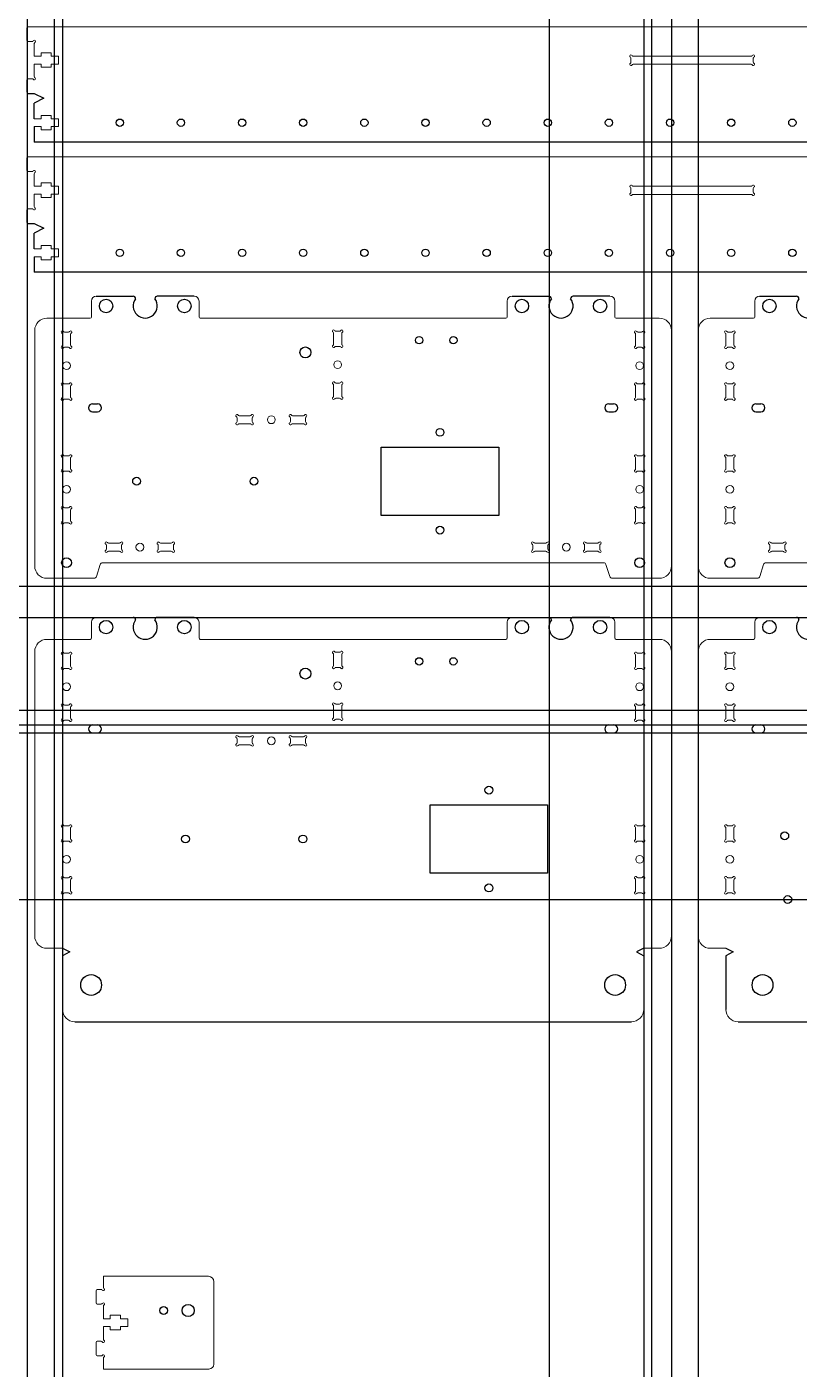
# Model space of a CAD drawing. Header units: millimetres. Extents: x 758 to 1394, y -722 to 605.
# Drawn here: x 758 to 1074, y -722 to -173 of the extents above; entities that cross this region are included whole.
import ezdxf

# ---------------------------------------------------------------- set-up
doc = ezdxf.new("R2010")
doc.units = ezdxf.units.MM
doc.header["$PDSIZE"] = -1
doc.layers.add('Layer0', color=7, linetype='Continuous', true_color=0xffffff)
doc.layers.add('WHITE', color=7, linetype='Continuous', true_color=0xffffff)

msp = doc.modelspace()

# ---------------------------------------------------------------- linework, layer by layer
at = {"color": 7, "linetype": 'Continuous', "lineweight": 15}
for p, q in [((757.962, -173.763), (757.962, -178.763)), ((758.462, -173.263), (1337.462, -173.263)), ((758.462, -179.263), (760.096, -179.263)), ((760.962, -180.129), (760.962, -185.263)), ((760.962, -185.263), (763.762, -185.263)), ((763.762, -185.263), (763.762, -183.906)), ((763.762, -183.906), (767.962, -183.906)), ((767.962, -183.906), (767.962, -185.263)), ((767.962, -185.263), (770.962, -185.263)), ((770.962, -185.263), (770.962, -188.463)), ((1004.962, -186.129), (1004.962, -187.697)), ((1005.828, -185.263), (1054.095, -185.263)), ((1054.962, -187.697), (1054.962, -186.129)), ((760.962, -188.463), (760.962, -193.597)), ((763.762, -188.463), (760.962, -188.463)), ((763.762, -189.806), (763.762, -188.463)), ((767.962, -189.806), (763.762, -189.806)), ((767.962, -188.463), (767.962, -189.806)), ((770.962, -188.463), (767.962, -188.463)), ((1054.095, -188.563), (1005.81, -188.563)), ((757.962, -194.963), (757.962, -199.963)), ((760.096, -194.463), (758.462, -194.463)), ((760.962, -210.863), (763.762, -210.863)), ((763.762, -214.063), (760.962, -214.063)), ((763.762, -210.863), (763.762, -209.506)), ((763.762, -209.506), (767.962, -209.506)), ((763.762, -215.406), (763.762, -214.063)), ((767.962, -209.506), (767.962, -210.863)), ((767.962, -210.863), (770.962, -210.863)), ((767.962, -214.063), (767.962, -215.406)), ((770.962, -214.063), (767.962, -214.063)), ((770.962, -210.863), (770.962, -214.063)), ((767.962, -215.406), (763.762, -215.406)), ((757.962, -226.977), (757.962, -231.977)), ((758.462, -226.477), (1337.462, -226.477)), ((758.462, -232.477), (760.096, -232.477)), ((760.962, -233.343), (760.962, -238.477)), ((760.962, -238.477), (763.762, -238.477)), ((763.762, -238.477), (763.762, -237.12)), ((763.762, -237.12), (767.962, -237.12)), ((767.962, -237.12), (767.962, -238.477)), ((767.962, -238.477), (770.962, -238.477)), ((770.962, -238.477), (770.962, -241.677)), ((1004.962, -239.343), (1004.962, -240.911)), ((1005.828, -238.477), (1054.095, -238.477)), ((1054.962, -240.911), (1054.962, -239.343)), ((760.962, -241.677), (760.962, -246.811)), ((763.762, -241.677), (760.962, -241.677)), ((763.762, -243.02), (763.762, -241.677)), ((767.962, -243.02), (763.762, -243.02)), ((767.962, -241.677), (767.962, -243.02)), ((770.962, -241.677), (767.962, -241.677)), ((1054.095, -241.777), (1005.81, -241.777)), ((757.962, -248.177), (757.962, -253.177)), ((760.096, -247.677), (758.462, -247.677)), ((763.762, -264.077), (763.762, -262.72)), ((763.762, -262.72), (767.962, -262.72)), ((767.962, -262.72), (767.962, -264.077)), ((760.962, -264.077), (763.762, -264.077)), ((763.762, -267.277), (760.962, -267.277)), ((763.762, -268.62), (763.762, -267.277)), ((767.962, -268.62), (763.762, -268.62)), ((767.962, -264.077), (770.962, -264.077)), ((767.962, -267.277), (767.962, -268.62)), ((770.962, -267.277), (767.962, -267.277)), ((770.962, -264.077), (770.962, -267.277)), ((784.354, -285.455), (784.354, -291.957)), ((828.354, -285.455), (828.354, -291.957)), ((954.359, -285.455), (954.359, -291.957)), ((998.359, -285.455), (998.359, -291.957)), ((1055.584, -285.455), (1055.584, -291.957)), ((783.854, -292.457), (766.182, -292.457)), ((953.859, -292.457), (828.854, -292.457)), ((1016.532, -292.457), (998.859, -292.457)), ((1055.084, -292.457), (1037.411, -292.457)), ((761.182, -297.457), (761.182, -393.845)), ((772.532, -299.011), (772.532, -303.479)), ((774.966, -298.145), (773.398, -298.145)), ((775.832, -303.479), (775.832, -299.011)), ((883.407, -298.623), (883.407, -303.091)), ((885.841, -297.757), (884.273, -297.757)), ((886.707, -303.091), (886.707, -298.623)), ((1006.882, -299.011), (1006.882, -303.479)), ((1009.316, -298.145), (1007.748, -298.145)), ((1010.182, -303.479), (1010.182, -299.011)), ((1021.532, -393.845), (1021.532, -297.457)), ((1032.411, -297.457), (1032.411, -393.845)), ((1043.762, -299.011), (1043.762, -303.479)), ((1046.195, -298.145), (1044.628, -298.145)), ((1047.061, -303.479), (1047.061, -299.011)), ((773.398, -304.345), (774.966, -304.345)), ((884.273, -303.957), (885.841, -303.957)), ((1007.748, -304.345), (1009.316, -304.345)), ((1044.628, -304.345), (1046.195, -304.345)), ((772.532, -320.211), (772.532, -324.679)), ((774.966, -319.345), (773.398, -319.345)), ((775.832, -324.679), (775.832, -320.211)), ((883.407, -319.823), (883.407, -324.291)), ((885.841, -318.957), (884.273, -318.957)), ((886.707, -324.291), (886.707, -319.823)), ((1006.882, -320.211), (1006.882, -324.679)), ((1009.316, -319.345), (1007.748, -319.345)), ((1010.182, -324.679), (1010.182, -320.211)), ((1043.762, -320.211), (1043.762, -324.679)), ((1046.195, -319.345), (1044.628, -319.345)), ((1047.061, -324.679), (1047.061, -320.211)), ((773.398, -325.545), (774.966, -325.545)), ((884.273, -325.157), (885.841, -325.157)), ((1007.748, -325.545), (1009.316, -325.545)), ((1044.628, -325.545), (1046.195, -325.545)), ((843.907, -333.193), (843.907, -334.761)), ((849.24, -332.327), (844.773, -332.327)), ((850.107, -334.761), (850.107, -333.193)), ((865.703, -333.193), (865.703, -334.761)), ((871.037, -332.327), (866.569, -332.327)), ((871.903, -334.761), (871.903, -333.193)), ((844.773, -335.627), (849.24, -335.627)), ((866.569, -335.627), (871.037, -335.627)), ((772.532, -349.623), (772.532, -354.091)), ((774.966, -348.757), (773.398, -348.757)), ((775.832, -354.091), (775.832, -349.623)), ((1006.882, -349.623), (1006.882, -354.091)), ((1009.316, -348.757), (1007.748, -348.757)), ((1010.182, -354.091), (1010.182, -349.623)), ((1043.762, -349.623), (1043.762, -354.091)), ((1046.195, -348.757), (1044.628, -348.757)), ((1047.061, -354.091), (1047.061, -349.623)), ((773.398, -354.957), (774.966, -354.957)), ((1007.748, -354.957), (1009.316, -354.957)), ((1044.628, -354.957), (1046.195, -354.957)), ((772.532, -370.823), (772.532, -375.291)), ((774.966, -369.957), (773.398, -369.957)), ((775.832, -375.291), (775.832, -370.823)), ((1006.882, -370.823), (1006.882, -375.291)), ((1009.316, -369.957), (1007.748, -369.957)), ((1010.182, -375.291), (1010.182, -370.823)), ((1043.762, -370.823), (1043.762, -375.291)), ((1046.195, -369.957), (1044.628, -369.957)), ((1047.061, -375.291), (1047.061, -370.823)), ((773.398, -376.157), (774.966, -376.157)), ((1007.748, -376.157), (1009.316, -376.157)), ((1044.628, -376.157), (1046.195, -376.157)), ((790.482, -385.323), (790.482, -386.891)), ((795.816, -384.457), (791.348, -384.457)), ((791.348, -387.757), (795.816, -387.757)), ((796.682, -386.891), (796.682, -385.323)), ((811.682, -385.323), (811.682, -386.891)), ((817.016, -384.457), (812.548, -384.457)), ((812.548, -387.757), (817.016, -387.757)), ((817.882, -386.891), (817.882, -385.323)), ((964.832, -385.323), (964.832, -386.891)), ((970.166, -384.457), (965.698, -384.457)), ((965.698, -387.757), (970.166, -387.757)), ((971.032, -386.891), (971.032, -385.323)), ((986.032, -385.323), (986.032, -386.891)), ((991.366, -384.457), (986.898, -384.457)), ((986.898, -387.757), (991.366, -387.757)), ((992.232, -386.891), (992.232, -385.323)), ((1061.711, -385.323), (1061.711, -386.891)), ((1067.045, -384.457), (1062.577, -384.457)), ((1062.577, -387.757), (1067.045, -387.757)), ((1067.911, -386.891), (1067.911, -385.323)), ((786.402, -398.143), (787.962, -393.158)), ((788.917, -392.457), (993.797, -392.457)), ((994.752, -393.158), (996.312, -398.143)), ((1057.631, -398.143), (1059.192, -393.158)), ((1060.146, -392.457), (1265.027, -392.457)), ((766.182, -398.845), (785.447, -398.845)), ((997.267, -398.845), (1016.532, -398.845)), ((1037.411, -398.845), (1056.677, -398.845)), ((784.354, -416.805), (784.354, -423.307)), ((828.354, -416.805), (828.354, -423.307)), ((954.359, -416.805), (954.359, -423.307)), ((998.359, -416.805), (998.359, -423.307)), ((1055.584, -416.805), (1055.584, -423.307)), ((783.854, -423.807), (766.182, -423.807)), ((953.859, -423.807), (828.854, -423.807)), ((1016.532, -423.807), (998.859, -423.807)), ((1055.084, -423.807), (1037.411, -423.807)), ((761.182, -428.807), (761.182, -545.195)), ((772.532, -430.361), (772.532, -434.828)), ((774.966, -429.495), (773.398, -429.495)), ((775.832, -434.828), (775.832, -430.361)), ((883.407, -429.973), (883.407, -434.441)), ((885.841, -429.107), (884.273, -429.107)), ((886.707, -434.441), (886.707, -429.973)), ((1006.882, -430.361), (1006.882, -434.828)), ((1009.316, -429.495), (1007.748, -429.495)), ((1010.182, -434.828), (1010.182, -430.361)), ((1021.532, -545.195), (1021.532, -428.807)), ((1032.411, -428.807), (1032.411, -545.195)), ((1043.762, -430.361), (1043.762, -434.828)), ((1046.195, -429.495), (1044.628, -429.495)), ((1047.061, -434.828), (1047.061, -430.361)), ((773.398, -435.695), (774.966, -435.695)), ((884.273, -435.307), (885.841, -435.307)), ((1007.748, -435.695), (1009.316, -435.695)), ((1044.628, -435.695), (1046.195, -435.695)), ((772.532, -451.561), (772.532, -456.028)), ((774.966, -450.695), (773.398, -450.695)), ((775.832, -456.028), (775.832, -451.561)), ((883.407, -451.173), (883.407, -455.641)), ((885.841, -450.307), (884.273, -450.307)), ((886.707, -455.641), (886.707, -451.173)), ((1006.882, -451.561), (1006.882, -456.028)), ((1009.316, -450.695), (1007.748, -450.695)), ((1010.182, -456.028), (1010.182, -451.561)), ((1043.762, -451.561), (1043.762, -456.028)), ((1046.195, -450.695), (1044.628, -450.695)), ((1047.061, -456.028), (1047.061, -451.561)), ((773.398, -456.895), (774.966, -456.895)), ((884.273, -456.507), (885.841, -456.507)), ((1007.748, -456.895), (1009.316, -456.895)), ((1044.628, -456.895), (1046.195, -456.895)), ((843.907, -464.543), (843.907, -466.111)), ((849.24, -463.677), (844.773, -463.677)), ((850.107, -466.111), (850.107, -464.543)), ((865.703, -464.543), (865.703, -466.111)), ((871.037, -463.677), (866.569, -463.677)), ((871.903, -466.111), (871.903, -464.543)), ((844.773, -466.977), (849.24, -466.977)), ((866.569, -466.977), (871.037, -466.977)), ((772.532, -500.973), (772.532, -505.441)), ((774.966, -500.107), (773.398, -500.107)), ((775.832, -505.441), (775.832, -500.973)), ((1006.882, -500.973), (1006.882, -505.441)), ((1009.316, -500.107), (1007.748, -500.107)), ((1010.182, -505.441), (1010.182, -500.973)), ((1043.762, -500.973), (1043.762, -505.441)), ((1046.195, -500.107), (1044.628, -500.107)), ((1047.061, -505.441), (1047.061, -500.973)), ((773.398, -506.307), (774.966, -506.307)), ((1007.748, -506.307), (1009.316, -506.307)), ((1044.628, -506.307), (1046.195, -506.307)), ((774.966, -521.307), (773.398, -521.307)), ((1009.316, -521.307), (1007.748, -521.307)), ((1046.195, -521.307), (1044.628, -521.307)), ((772.532, -522.173), (772.532, -526.641)), ((775.832, -526.641), (775.832, -522.173)), ((1006.882, -522.173), (1006.882, -526.641)), ((1010.182, -526.641), (1010.182, -522.173)), ((1043.762, -522.173), (1043.762, -526.641)), ((1047.061, -526.641), (1047.061, -522.173)), ((773.398, -527.507), (774.966, -527.507)), ((1007.748, -527.507), (1009.316, -527.507)), ((1044.628, -527.507), (1046.195, -527.507)), ((766.182, -550.195), (772.532, -550.195)), ((1010.182, -550.195), (1016.532, -550.195)), ((1037.411, -550.195), (1043.762, -550.195)), ((789.252, -684.331), (789.252, -688.865)), ((832.182, -684.331), (789.252, -684.331)), ((834.418, -720.272), (834.418, -686.32)), ((786.252, -690.231), (786.252, -695.231)), ((788.386, -689.731), (786.752, -689.731)), ((786.752, -695.731), (788.386, -695.731)), ((789.252, -696.597), (789.252, -701.731)), ((789.252, -701.731), (792.052, -701.731)), ((792.052, -700.306), (796.252, -700.306)), ((792.052, -701.731), (792.052, -700.306)), ((796.252, -700.306), (796.252, -701.731)), ((796.252, -701.731), (799.252, -701.731)), ((799.252, -701.731), (799.252, -704.931)), ((789.252, -704.931), (789.252, -710.065)), ((792.052, -704.931), (789.252, -704.931)), ((792.052, -706.206), (792.052, -704.931)), ((796.252, -706.206), (792.052, -706.206)), ((796.252, -704.931), (796.252, -706.206)), ((799.252, -704.931), (796.252, -704.931)), ((786.252, -711.431), (786.252, -716.431)), ((788.386, -710.931), (786.752, -710.931)), ((786.752, -716.931), (788.386, -716.931)), ((789.252, -717.797), (789.252, -722.331)), ((789.252, -722.331), (832.418, -722.272))]:
    msp.add_line(p, q, dxfattribs=at)
for p, q in [((758.462, -200.463), (760.962, -200.463)), ((760.962, -200.463), (764.962, -202.463)), ((764.962, -202.463), (760.962, -204.463)), ((760.962, -210.863), (760.962, -204.463)), ((760.962, -214.063), (760.962, -220.463)), ((1334.961, -220.463), (760.962, -220.463)), ((758.462, -253.677), (760.962, -253.677)), ((760.962, -253.677), (764.962, -255.677)), ((764.962, -255.677), (760.962, -257.677)), ((760.962, -264.077), (760.962, -257.677)), ((760.962, -267.277), (760.962, -273.677)), ((1334.961, -273.677), (760.962, -273.677)), ((772.532, -550.195), (775.532, -551.695)), ((775.532, -551.695), (772.532, -553.195)), ((1010.182, -550.195), (1007.182, -551.695)), ((1007.182, -551.695), (1010.182, -553.195)), ((1043.762, -550.195), (1046.762, -551.695)), ((1046.762, -551.695), (1043.762, -553.195))]:
    msp.add_line(p, q)
for centre in [(774.182, -311.845), (885.057, -311.457), (1008.532, -311.845), (1045.411, -311.845), (857.905, -333.977), (774.182, -362.457), (1008.532, -362.457), (1045.411, -362.457), (804.182, -386.107), (978.532, -386.107), (774.182, -443.195), (885.057, -442.807), (1008.532, -443.195), (1045.411, -443.195), (857.905, -465.327), (774.182, -513.807), (1008.532, -513.807), (1045.411, -513.807)]:
    msp.add_circle(centre, 1.6, dxfattribs=at)
msp.add_circle((813.918, -698.331), 1.6)
for centre, radius, start, end in [((758.462, -173.763), 0.5, 90, 180), ((758.462, -178.763), 0.5, 180, 270), ((760.096, -178.763), 0.5, 270, 329.99995), ((760.962, -179.263), 0.5, 300.00005, 149.99995), ((761.462, -180.129), 0.5, 120.00005, 180), ((1004.962, -185.263), 0.5, 30.00012, 240.00013), ((1004.462, -186.129), 0.5, 359.99989, 59.99969), ((1005.828, -184.763), 0.5, 210.0002, 270), ((1054.095, -184.763), 0.5, 270, 329.9998), ((1054.962, -185.263), 0.5, 299.99987, 149.99988), ((1055.462, -186.129), 0.5, 120, 180), ((1004.962, -188.563), 0.5, 119.99976, 329.99977), ((1004.462, -187.697), 0.5, 300.00209, 0.00106), ((1005.828, -189.063), 0.5, 89.99989, 149.99969), ((1054.095, -189.063), 0.5, 29.99996, 89.99992), ((1054.962, -188.563), 0.5, 210.00003, 59.99972), ((1055.462, -187.697), 0.5, 180, 239.9994), ((758.462, -194.963), 0.5, 90, 180), ((760.096, -194.963), 0.5, 30, 90), ((760.962, -194.463), 0.5, 210, 60), ((761.462, -193.597), 0.5, 180, 240), ((758.462, -199.963), 0.5, 180, 270), ((758.462, -226.977), 0.5, 90, 180), ((758.462, -231.977), 0.5, 180, 270), ((760.096, -231.977), 0.5, 270, 329.99995), ((760.962, -232.477), 0.5, 300.00005, 149.99995), ((761.462, -233.343), 0.5, 120.00005, 180), ((1004.962, -238.477), 0.5, 30.00012, 240.00013), ((1004.962, -241.777), 0.5, 119.99976, 329.99977), ((1004.462, -239.343), 0.5, 359.99989, 59.99969), ((1004.462, -240.911), 0.5, 300.00209, 0.00106), ((1005.828, -237.977), 0.5, 210.0002, 270), ((1054.095, -237.977), 0.5, 270, 329.9998), ((1054.962, -241.777), 0.5, 210.00003, 59.99972), ((1054.962, -238.477), 0.5, 299.99987, 149.99988), ((1055.462, -239.343), 0.5, 120, 180), ((1055.462, -240.911), 0.5, 180, 239.9994), ((761.462, -246.811), 0.5, 180, 240), ((1005.828, -242.277), 0.5, 89.99989, 149.99969), ((1054.095, -242.277), 0.5, 29.99996, 89.99992), ((758.462, -248.177), 0.5, 90, 180), ((760.096, -248.177), 0.5, 30, 90), ((760.962, -247.677), 0.5, 210, 60), ((758.462, -253.177), 0.5, 180, 270), ((786.354, -285.455), 2, 90, 180), ((826.354, -285.455), 2, 0, 90), ((956.359, -285.455), 2, 90, 180), ((996.359, -285.455), 2, 0, 90), ((1057.584, -285.455), 2, 90, 180), ((766.182, -297.457), 5, 90, 180), ((783.854, -291.957), 0.5, 270, 0), ((828.854, -291.957), 0.5, 180, 270), ((953.859, -291.957), 0.5, 270, 0), ((998.859, -291.957), 0.5, 180, 270), ((1016.532, -297.457), 5, 0, 90), ((1037.411, -297.457), 5, 90, 180), ((1055.084, -291.957), 0.5, 270, 0), ((772.532, -298.145), 0.5, 30.00035, 240.00004), ((772.032, -299.011), 0.5, 0.00004, 60.00011), ((773.398, -297.645), 0.5, 210.00031, 270.00011), ((774.966, -297.645), 0.5, 269.99993, 330), ((775.832, -298.145), 0.5, 300.00024, 149.99993), ((776.332, -299.011), 0.5, 120.0002, 180), ((883.407, -297.757), 0.5, 30.00035, 240.00004), ((882.907, -298.623), 0.5, 0.00004, 60.00011), ((884.273, -297.257), 0.5, 210.00031, 270.00011), ((885.841, -297.257), 0.5, 269.99993, 330), ((886.707, -297.757), 0.5, 300.00024, 149.99993), ((887.207, -298.623), 0.5, 120.0002, 180), ((1006.882, -298.145), 0.5, 29.99996, 239.99965), ((1006.382, -299.011), 0.5, 359.99989, 59.99969), ((1007.748, -297.645), 0.5, 209.99989, 269.99984), ((1009.316, -297.645), 0.5, 269.99996, 329.99976), ((1010.182, -298.145), 0.5, 299.99983, 149.99984), ((1010.682, -299.011), 0.5, 119.99996, 180.00003), ((1043.762, -298.145), 0.5, 30.00035, 240.00004), ((1043.262, -299.011), 0.5, 0.00004, 60.00011), ((1044.628, -297.645), 0.5, 210.00031, 270.00011), ((1046.195, -297.645), 0.5, 269.99993, 330), ((1047.061, -298.145), 0.5, 300.00024, 149.99993), ((1047.561, -299.011), 0.5, 120.0002, 180), ((772.532, -304.345), 0.5, 120.00035, 330.00004), ((772.032, -303.479), 0.5, 299.99947, 359.99969), ((773.398, -304.845), 0.5, 90.00004, 150.00011), ((774.966, -304.845), 0.5, 30.0002, 90), ((775.832, -304.345), 0.5, 210.00024, 59.99993), ((776.332, -303.479), 0.5, 180.00005, 240), ((883.407, -303.957), 0.5, 120.00035, 330.00004), ((882.907, -303.091), 0.5, 299.99947, 359.99969), ((884.273, -304.457), 0.5, 90.00004, 150.00011), ((885.841, -304.457), 0.5, 30.0002, 90), ((886.707, -303.957), 0.5, 210.00024, 59.99993), ((887.207, -303.091), 0.5, 180.00005, 240), ((1006.882, -304.345), 0.5, 119.99996, 329.99965), ((1006.382, -303.479), 0.5, 299.99978, 359.99979), ((1007.748, -304.845), 0.5, 89.99989, 149.99969), ((1009.316, -304.845), 0.5, 29.99996, 89.99992), ((1010.182, -304.345), 0.5, 210.00003, 59.99972), ((1010.682, -303.479), 0.5, 179.99996, 239.99976), ((1043.762, -304.345), 0.5, 120.00035, 330.00004), ((1043.262, -303.479), 0.5, 299.99947, 359.99969), ((1044.628, -304.845), 0.5, 90.00004, 150.00011), ((1046.195, -304.845), 0.5, 30.0002, 90), ((1047.061, -304.345), 0.5, 210.00024, 59.99993), ((1047.561, -303.479), 0.5, 180.00005, 240), ((883.407, -318.957), 0.5, 30.00035, 240.00004), ((886.707, -318.957), 0.5, 300.00012, 150.00013), ((772.532, -319.345), 0.5, 30.00035, 240.00004), ((772.032, -320.211), 0.5, 0.00016, 60.00011), ((773.398, -318.845), 0.5, 210.00031, 270.00011), ((774.966, -318.845), 0.5, 269.99993, 330), ((775.832, -319.345), 0.5, 300.00012, 150.00013), ((776.332, -320.211), 0.5, 120.0002, 180), ((882.907, -319.823), 0.5, 0.00016, 60.00011), ((884.273, -318.457), 0.5, 210.00031, 270.00011), ((885.841, -318.457), 0.5, 269.99993, 330), ((887.207, -319.823), 0.5, 120.0002, 180), ((1006.882, -319.345), 0.5, 29.99976, 239.99977), ((1006.382, -320.211), 0.5, 359.99989, 59.99969), ((1007.748, -318.845), 0.5, 209.99989, 269.99984), ((1009.316, -318.845), 0.5, 269.99996, 329.99976), ((1010.182, -319.345), 0.5, 299.99983, 149.99984), ((1010.682, -320.211), 0.5, 119.99996, 179.99992), ((1043.762, -319.345), 0.5, 30.00035, 240.00004), ((1043.262, -320.211), 0.5, 0.00016, 60.00011), ((1044.628, -318.845), 0.5, 210.00031, 270.00011), ((1046.195, -318.845), 0.5, 269.99993, 330), ((1047.061, -319.345), 0.5, 300.00012, 150.00013), ((1047.561, -320.211), 0.5, 120.0002, 180), ((772.532, -325.545), 0.5, 120.00023, 330.00024), ((772.032, -324.679), 0.5, 299.99947, 359.99969), ((773.398, -326.045), 0.5, 90.00004, 150.00011), ((774.966, -326.045), 0.5, 30.0002, 90), ((775.832, -325.545), 0.5, 210.00024, 59.99993), ((776.332, -324.679), 0.5, 180.00005, 240), ((883.407, -325.157), 0.5, 120.00023, 330.00024), ((882.907, -324.291), 0.5, 299.99947, 359.99969), ((884.273, -325.657), 0.5, 90.00004, 150.00011), ((885.841, -325.657), 0.5, 30.0002, 90), ((886.707, -325.157), 0.5, 210.00024, 59.99993), ((887.207, -324.291), 0.5, 180.00005, 240), ((1006.882, -325.545), 0.5, 119.99996, 329.99965), ((1006.382, -324.679), 0.5, 299.99978, 359.99979), ((1007.748, -326.045), 0.5, 89.99989, 149.99969), ((1009.316, -326.045), 0.5, 29.99996, 89.99992), ((1010.182, -325.545), 0.5, 209.99983, 59.99984), ((1010.682, -324.679), 0.5, 179.99996, 239.99976), ((1043.762, -325.545), 0.5, 120.00023, 330.00024), ((1043.262, -324.679), 0.5, 299.99947, 359.99969), ((1044.628, -326.045), 0.5, 90.00004, 150.00011), ((1046.195, -326.045), 0.5, 30.0002, 90), ((1047.061, -325.545), 0.5, 210.00024, 59.99993), ((1047.561, -324.679), 0.5, 180.00005, 240), ((843.907, -332.327), 0.5, 30.00023, 240.00024), ((843.407, -333.193), 0.5, 0.00004, 60.00011), ((843.407, -334.761), 0.5, 300.0002, 0), ((844.773, -331.827), 0.5, 209.99947, 269.99969), ((849.24, -331.827), 0.5, 270.00016, 330.00011), ((850.107, -332.327), 0.5, 300.00035, 150.00004), ((850.607, -333.193), 0.5, 120.00031, 180.00011), ((850.607, -334.761), 0.5, 179.99993, 240), ((865.703, -332.327), 0.5, 30.00035, 240.00004), ((865.203, -333.193), 0.5, 0.00004, 60.00011), ((865.203, -334.761), 0.5, 300.0002, 0), ((866.569, -331.827), 0.5, 209.99947, 269.99969), ((871.037, -331.827), 0.5, 270.00004, 330.00011), ((871.903, -332.327), 0.5, 300.00035, 150.00004), ((872.403, -333.193), 0.5, 120.00031, 180.00011), ((872.403, -334.761), 0.5, 179.99993, 240), ((843.907, -335.627), 0.5, 120.00024, 329.99993), ((844.773, -336.127), 0.5, 90.00005, 150), ((849.24, -336.127), 0.5, 30.0002, 90), ((850.107, -335.627), 0.5, 210.00012, 60.00013), ((865.703, -335.627), 0.5, 120.00024, 329.99993), ((866.569, -336.127), 0.5, 90.00005, 150), ((871.037, -336.127), 0.5, 30.0002, 90), ((871.903, -335.627), 0.5, 210.00024, 59.99993), ((772.532, -348.757), 0.5, 29.99996, 239.99965), ((772.032, -349.623), 0.5, 359.99989, 59.99969), ((773.398, -348.257), 0.5, 209.99989, 269.99984), ((774.966, -348.257), 0.5, 269.99996, 329.99976), ((775.832, -348.757), 0.5, 299.99983, 149.99984), ((776.332, -349.623), 0.5, 119.99996, 180.00003), ((1006.882, -348.757), 0.5, 29.99996, 239.99965), ((1006.382, -349.623), 0.5, 359.99989, 59.99969), ((1007.748, -348.257), 0.5, 209.99989, 269.99984), ((1009.316, -348.257), 0.5, 269.99996, 329.99976), ((1010.182, -348.757), 0.5, 299.99983, 149.99984), ((1010.682, -349.623), 0.5, 119.99996, 180.00003), ((1043.762, -348.757), 0.5, 29.99996, 239.99965), ((1043.262, -349.623), 0.5, 359.99989, 59.99969), ((1044.628, -348.257), 0.5, 209.99989, 269.99984), ((1046.195, -348.257), 0.5, 269.99996, 329.99976), ((1047.061, -348.757), 0.5, 299.99983, 149.99984), ((1047.561, -349.623), 0.5, 119.99996, 180.00003), ((772.532, -354.957), 0.5, 119.99996, 329.99965), ((772.032, -354.091), 0.5, 299.99978, 359.99979), ((773.398, -355.457), 0.5, 89.99989, 149.99969), ((774.966, -355.457), 0.5, 29.99996, 89.99992), ((775.832, -354.957), 0.5, 210.00003, 59.99972), ((776.332, -354.091), 0.5, 179.99996, 239.99976), ((1006.882, -354.957), 0.5, 119.99996, 329.99965), ((1006.382, -354.091), 0.5, 299.99978, 359.99979), ((1007.748, -355.457), 0.5, 89.99989, 149.99969), ((1009.316, -355.457), 0.5, 29.99996, 89.99992), ((1010.182, -354.957), 0.5, 210.00003, 59.99972), ((1010.682, -354.091), 0.5, 179.99996, 239.99976), ((1043.762, -354.957), 0.5, 119.99996, 329.99965), ((1043.262, -354.091), 0.5, 299.99978, 359.99979), ((1044.628, -355.457), 0.5, 89.99989, 149.99969), ((1046.195, -355.457), 0.5, 29.99996, 89.99992), ((1047.061, -354.957), 0.5, 210.00003, 59.99972), ((1047.561, -354.091), 0.5, 179.99996, 239.99976), ((772.532, -369.957), 0.5, 29.99976, 239.99977), ((772.032, -370.823), 0.5, 359.99989, 59.99969), ((773.398, -369.457), 0.5, 209.99989, 269.99984), ((774.966, -369.457), 0.5, 269.99996, 329.99976), ((775.832, -369.957), 0.5, 299.99983, 149.99984), ((776.332, -370.823), 0.5, 119.99996, 179.99992), ((1006.882, -369.957), 0.5, 29.99976, 239.99977), ((1006.382, -370.823), 0.5, 359.99989, 59.99969), ((1007.748, -369.457), 0.5, 209.99989, 269.99984), ((1009.316, -369.457), 0.5, 269.99996, 329.99976), ((1010.182, -369.957), 0.5, 299.99983, 149.99984), ((1010.682, -370.823), 0.5, 119.99996, 179.99992), ((1043.762, -369.957), 0.5, 29.99976, 239.99977), ((1043.262, -370.823), 0.5, 359.99989, 59.99969), ((1044.628, -369.457), 0.5, 209.99989, 269.99984), ((1046.195, -369.457), 0.5, 269.99996, 329.99976), ((1047.061, -369.957), 0.5, 299.99983, 149.99984), ((1047.561, -370.823), 0.5, 119.99996, 179.99992), ((772.532, -376.157), 0.5, 119.99996, 329.99965), ((772.032, -375.291), 0.5, 299.99978, 359.99979), ((773.398, -376.657), 0.5, 89.99989, 149.99969), ((774.966, -376.657), 0.5, 29.99996, 89.99992), ((775.832, -376.157), 0.5, 209.99983, 59.99984), ((776.332, -375.291), 0.5, 179.99996, 239.99976), ((1006.882, -376.157), 0.5, 119.99996, 329.99965), ((1006.382, -375.291), 0.5, 299.99978, 359.99979), ((1007.748, -376.657), 0.5, 89.99989, 149.99969), ((1009.316, -376.657), 0.5, 29.99996, 89.99992), ((1010.182, -376.157), 0.5, 209.99983, 59.99984), ((1010.682, -375.291), 0.5, 179.99996, 239.99976), ((1043.762, -376.157), 0.5, 119.99996, 329.99965), ((1043.262, -375.291), 0.5, 299.99978, 359.99979), ((1044.628, -376.657), 0.5, 89.99989, 149.99969), ((1046.195, -376.657), 0.5, 29.99996, 89.99992), ((1047.061, -376.157), 0.5, 209.99983, 59.99984), ((1047.561, -375.291), 0.5, 179.99996, 239.99976), ((790.482, -384.457), 0.5, 30.00023, 240.00024), ((791.348, -383.957), 0.5, 209.99947, 269.99969), ((795.816, -383.957), 0.5, 270.00016, 330.00011), ((796.682, -384.457), 0.5, 300.00035, 150.00004), ((811.682, -384.457), 0.5, 30.00035, 240.00004), ((812.548, -383.957), 0.5, 209.99947, 269.99969), ((817.016, -383.957), 0.5, 270.00004, 330.00011), ((817.882, -384.457), 0.5, 300.00035, 150.00004), ((964.832, -384.457), 0.5, 30.00023, 240.00024), ((965.698, -383.957), 0.5, 209.99947, 269.99969), ((970.166, -383.957), 0.5, 270.00016, 330.00011), ((971.032, -384.457), 0.5, 300.00035, 150.00004), ((986.032, -384.457), 0.5, 30.00035, 240.00004), ((986.898, -383.957), 0.5, 209.99947, 269.99969), ((991.366, -383.957), 0.5, 270.00004, 330.00011), ((992.232, -384.457), 0.5, 300.00035, 150.00004), ((1061.711, -384.457), 0.5, 30.00023, 240.00024), ((1062.577, -383.957), 0.5, 209.99947, 269.99969), ((1067.045, -383.957), 0.5, 270.00016, 330.00011), ((1067.911, -384.457), 0.5, 300.00035, 150.00004), ((790.482, -387.757), 0.5, 120.00024, 329.99993), ((789.982, -385.323), 0.5, 0.00004, 60.00011), ((789.982, -386.891), 0.5, 300.0002, 0), ((791.348, -388.257), 0.5, 90.00005, 150), ((795.816, -388.257), 0.5, 30.0002, 90), ((796.682, -387.757), 0.5, 210.00012, 60.00013), ((797.182, -385.323), 0.5, 120.00031, 180.00011), ((797.182, -386.891), 0.5, 179.99993, 240), ((811.682, -387.757), 0.5, 120.00024, 329.99993), ((811.182, -385.323), 0.5, 0.00004, 60.00011), ((811.182, -386.891), 0.5, 300.0002, 0), ((812.548, -388.257), 0.5, 90.00005, 150), ((817.016, -388.257), 0.5, 30.0002, 90), ((817.882, -387.757), 0.5, 210.00024, 59.99993), ((818.382, -385.323), 0.5, 120.00031, 180.00011), ((818.382, -386.891), 0.5, 179.99993, 240), ((964.832, -387.757), 0.5, 120.00024, 329.99993), ((964.332, -385.323), 0.5, 0.00004, 60.00011), ((964.332, -386.891), 0.5, 300.0002, 0), ((965.698, -388.257), 0.5, 90.00005, 150), ((970.166, -388.257), 0.5, 30.0002, 90), ((971.032, -387.757), 0.5, 210.00012, 60.00013), ((971.532, -385.323), 0.5, 120.00031, 180.00011), ((971.532, -386.891), 0.5, 179.99993, 240), ((986.032, -387.757), 0.5, 120.00024, 329.99993), ((985.532, -385.323), 0.5, 0.00004, 60.00011), ((985.532, -386.891), 0.5, 300.0002, 0), ((986.898, -388.257), 0.5, 90.00005, 150), ((991.366, -388.257), 0.5, 30.0002, 90), ((992.232, -387.757), 0.5, 210.00024, 59.99993), ((992.732, -385.323), 0.5, 120.00031, 180.00011), ((992.732, -386.891), 0.5, 179.99993, 240), ((1061.711, -387.757), 0.5, 120.00024, 329.99993), ((1061.211, -385.323), 0.5, 0.00004, 60.00011), ((1061.211, -386.891), 0.5, 300.0002, 0), ((1062.577, -388.257), 0.5, 90.00005, 150), ((1067.045, -388.257), 0.5, 30.0002, 90), ((1067.911, -387.757), 0.5, 210.00012, 60.00013), ((1068.411, -385.323), 0.5, 120.00031, 180.00011), ((1068.411, -386.891), 0.5, 179.99993, 240), ((766.182, -393.845), 5, 180.00005, 270.00002), ((788.917, -393.457), 1, 90, 162.61431), ((993.797, -393.457), 1, 17.38569, 90), ((1016.532, -393.845), 5, 269.99998, 0), ((1037.411, -393.845), 5, 180.00005, 270.00002), ((1060.146, -393.457), 1, 90, 162.61431), ((785.447, -397.845), 1, 270, 342.61431), ((997.267, -397.845), 1, 197.38569, 270), ((1056.677, -397.845), 1, 270, 342.61431), ((786.354, -416.805), 2, 90, 180), ((826.354, -416.805), 2, 0, 90), ((956.359, -416.805), 2, 90, 180), ((996.359, -416.805), 2, 0, 90), ((1057.584, -416.805), 2, 90, 180), ((766.182, -428.807), 5, 90, 180), ((783.854, -423.307), 0.5, 270, 0), ((828.854, -423.307), 0.5, 180, 270), ((953.859, -423.307), 0.5, 270, 0), ((998.859, -423.307), 0.5, 180, 270), ((1016.532, -428.807), 5, 0, 90), ((1037.411, -428.807), 5, 90, 180), ((1055.084, -423.307), 0.5, 270, 0), ((772.532, -429.495), 0.5, 30.00035, 240.00004), ((772.032, -430.361), 0.5, 0.00004, 60.00011), ((773.398, -428.995), 0.5, 210.00031, 270.00011), ((774.966, -428.995), 0.5, 269.99993, 330), ((775.832, -429.495), 0.5, 300.00024, 149.99993), ((776.332, -430.361), 0.5, 120.0002, 180), ((883.407, -429.107), 0.5, 30.00035, 240.00004), ((882.907, -429.973), 0.5, 0.00004, 60.00011), ((884.273, -428.607), 0.5, 210.00031, 270.00011), ((885.841, -428.607), 0.5, 269.99993, 330), ((886.707, -429.107), 0.5, 300.00024, 149.99993), ((887.207, -429.973), 0.5, 120.0002, 180), ((1006.882, -429.495), 0.5, 29.99996, 239.99965), ((1006.382, -430.361), 0.5, 359.99989, 59.99969), ((1007.748, -428.995), 0.5, 209.99989, 269.99984), ((1009.316, -428.995), 0.5, 269.99996, 329.99976), ((1010.182, -429.495), 0.5, 299.99983, 149.99984), ((1010.682, -430.361), 0.5, 119.99996, 180.00003), ((1043.762, -429.495), 0.5, 30.00035, 240.00004), ((1043.262, -430.361), 0.5, 0.00004, 60.00011), ((1044.628, -428.995), 0.5, 210.00031, 270.00011), ((1046.195, -428.995), 0.5, 269.99993, 330), ((1047.061, -429.495), 0.5, 300.00024, 149.99993), ((1047.561, -430.361), 0.5, 120.0002, 180), ((772.532, -435.695), 0.5, 120.00035, 330.00004), ((772.032, -434.828), 0.5, 299.99947, 359.99969), ((773.398, -436.195), 0.5, 90.00004, 150.00011), ((774.966, -436.195), 0.5, 30.0002, 90), ((775.832, -435.695), 0.5, 210.00024, 59.99993), ((776.332, -434.828), 0.5, 180.00005, 240), ((883.407, -435.307), 0.5, 120.00035, 330.00004), ((882.907, -434.441), 0.5, 299.99947, 359.99969), ((884.273, -435.807), 0.5, 90.00004, 150.00011), ((885.841, -435.807), 0.5, 30.0002, 90), ((886.707, -435.307), 0.5, 210.00024, 59.99993), ((887.207, -434.441), 0.5, 180.00005, 240), ((1006.882, -435.695), 0.5, 119.99996, 329.99965), ((1006.382, -434.828), 0.5, 299.99978, 359.99979), ((1007.748, -436.195), 0.5, 89.99989, 149.99969), ((1009.316, -436.195), 0.5, 29.99996, 89.99992), ((1010.182, -435.695), 0.5, 210.00003, 59.99972), ((1010.682, -434.828), 0.5, 179.99996, 239.99976), ((1043.762, -435.695), 0.5, 120.00035, 330.00004), ((1043.262, -434.828), 0.5, 299.99947, 359.99969), ((1044.628, -436.195), 0.5, 90.00004, 150.00011), ((1046.195, -436.195), 0.5, 30.0002, 90), ((1047.061, -435.695), 0.5, 210.00024, 59.99993), ((1047.561, -434.828), 0.5, 180.00005, 240), ((772.532, -450.695), 0.5, 30.00035, 240.00004), ((775.832, -450.695), 0.5, 300.00012, 150.00013), ((883.407, -450.307), 0.5, 30.00035, 240.00004), ((884.273, -449.807), 0.5, 210.00031, 270.00011), ((885.841, -449.807), 0.5, 269.99993, 330), ((886.707, -450.307), 0.5, 300.00012, 150.00013), ((1006.882, -450.695), 0.5, 29.99976, 239.99977), ((1010.182, -450.695), 0.5, 299.99983, 149.99984), ((1043.762, -450.695), 0.5, 30.00035, 240.00004), ((1047.061, -450.695), 0.5, 300.00012, 150.00013), ((772.032, -451.561), 0.5, 0.00016, 60.00011), ((773.398, -450.195), 0.5, 210.00031, 270.00011), ((774.966, -450.195), 0.5, 269.99993, 330), ((776.332, -451.561), 0.5, 120.0002, 180), ((882.907, -451.173), 0.5, 0.00016, 60.00011), ((882.907, -455.641), 0.5, 299.99947, 359.99969), ((887.207, -451.173), 0.5, 120.0002, 180), ((887.207, -455.641), 0.5, 180.00005, 240), ((1006.382, -451.561), 0.5, 359.99989, 59.99969), ((1007.748, -450.195), 0.5, 209.99989, 269.99984), ((1009.316, -450.195), 0.5, 269.99996, 329.99976), ((1010.682, -451.561), 0.5, 119.99996, 179.99992), ((1043.262, -451.561), 0.5, 0.00016, 60.00011), ((1044.628, -450.195), 0.5, 210.00031, 270.00011), ((1046.195, -450.195), 0.5, 269.99993, 330), ((1047.561, -451.561), 0.5, 120.0002, 180), ((772.532, -456.895), 0.5, 120.00023, 330.00024), ((772.032, -456.028), 0.5, 299.99947, 359.99969), ((773.398, -457.395), 0.5, 90.00004, 150.00011), ((774.966, -457.395), 0.5, 30.0002, 90), ((775.832, -456.895), 0.5, 210.00024, 59.99993), ((776.332, -456.028), 0.5, 180.00005, 240), ((883.407, -456.507), 0.5, 120.00023, 330.00024), ((884.273, -457.007), 0.5, 90.00004, 150.00011), ((885.841, -457.007), 0.5, 30.0002, 90), ((886.707, -456.507), 0.5, 210.00024, 59.99993), ((1006.882, -456.895), 0.5, 119.99996, 329.99965), ((1006.382, -456.028), 0.5, 299.99978, 359.99979), ((1007.748, -457.395), 0.5, 89.99989, 149.99969), ((1009.316, -457.395), 0.5, 29.99996, 89.99992), ((1010.182, -456.895), 0.5, 209.99983, 59.99984), ((1010.682, -456.028), 0.5, 179.99996, 239.99976), ((1043.762, -456.895), 0.5, 120.00023, 330.00024), ((1043.262, -456.028), 0.5, 299.99947, 359.99969), ((1044.628, -457.395), 0.5, 90.00004, 150.00011), ((1046.195, -457.395), 0.5, 30.0002, 90), ((1047.061, -456.895), 0.5, 210.00024, 59.99993), ((1047.561, -456.028), 0.5, 180.00005, 240), ((843.907, -463.677), 0.5, 30.00023, 240.00024), ((843.907, -466.977), 0.5, 120.00024, 329.99993), ((843.407, -464.543), 0.5, 0.00004, 60.00011), ((843.407, -466.111), 0.5, 300.0002, 0), ((844.773, -463.177), 0.5, 209.99947, 269.99969), ((849.24, -463.177), 0.5, 270.00016, 330.00011), ((850.107, -463.677), 0.5, 300.00035, 150.00004), ((850.107, -466.977), 0.5, 210.00012, 60.00013), ((850.607, -464.543), 0.5, 120.00031, 180.00011), ((850.607, -466.111), 0.5, 179.99993, 240), ((865.703, -463.677), 0.5, 30.00035, 240.00004), ((865.703, -466.977), 0.5, 120.00024, 329.99993), ((865.203, -464.543), 0.5, 0.00004, 60.00011), ((865.203, -466.111), 0.5, 300.0002, 0), ((866.569, -463.177), 0.5, 209.99947, 269.99969), ((871.037, -463.177), 0.5, 270.00004, 330.00011), ((871.903, -463.677), 0.5, 300.00035, 150.00004), ((871.903, -466.977), 0.5, 210.00024, 59.99993), ((872.403, -464.543), 0.5, 120.00031, 180.00011), ((872.403, -466.111), 0.5, 179.99993, 240), ((844.773, -467.477), 0.5, 90.00005, 150), ((849.24, -467.477), 0.5, 30.0002, 90), ((866.569, -467.477), 0.5, 90.00005, 150), ((871.037, -467.477), 0.5, 30.0002, 90), ((772.532, -500.107), 0.5, 29.99996, 239.99965), ((775.832, -500.107), 0.5, 299.99983, 149.99984), ((1006.882, -500.107), 0.5, 29.99996, 239.99965), ((1010.182, -500.107), 0.5, 299.99983, 149.99984), ((1043.762, -500.107), 0.5, 29.99996, 239.99965), ((1047.061, -500.107), 0.5, 299.99983, 149.99984), ((772.032, -500.973), 0.5, 359.99989, 59.99969), ((773.398, -499.607), 0.5, 209.99989, 269.99984), ((774.966, -499.607), 0.5, 269.99996, 329.99976), ((776.332, -500.973), 0.5, 119.99996, 180.00003), ((1006.382, -500.973), 0.5, 359.99989, 59.99969), ((1007.748, -499.607), 0.5, 209.99989, 269.99984), ((1009.316, -499.607), 0.5, 269.99996, 329.99976), ((1010.682, -500.973), 0.5, 119.99996, 180.00003), ((1043.262, -500.973), 0.5, 359.99989, 59.99969), ((1044.628, -499.607), 0.5, 209.99989, 269.99984), ((1046.195, -499.607), 0.5, 269.99996, 329.99976), ((1047.561, -500.973), 0.5, 119.99996, 180.00003), ((772.532, -506.307), 0.5, 119.99996, 329.99965), ((772.032, -505.441), 0.5, 299.99978, 359.99979), ((773.398, -506.807), 0.5, 89.99989, 149.99969), ((774.966, -506.807), 0.5, 29.99996, 89.99992), ((775.832, -506.307), 0.5, 210.00003, 59.99972), ((776.332, -505.441), 0.5, 179.99996, 239.99976), ((1006.882, -506.307), 0.5, 119.99996, 329.99965), ((1006.382, -505.441), 0.5, 299.99978, 359.99979), ((1007.748, -506.807), 0.5, 89.99989, 149.99969), ((1009.316, -506.807), 0.5, 29.99996, 89.99992), ((1010.182, -506.307), 0.5, 210.00003, 59.99972), ((1010.682, -505.441), 0.5, 179.99996, 239.99976), ((1043.762, -506.307), 0.5, 119.99996, 329.99965), ((1043.262, -505.441), 0.5, 299.99978, 359.99979), ((1044.628, -506.807), 0.5, 89.99989, 149.99969), ((1046.195, -506.807), 0.5, 29.99996, 89.99992), ((1047.061, -506.307), 0.5, 210.00003, 59.99972), ((1047.561, -505.441), 0.5, 179.99996, 239.99976), ((772.532, -521.307), 0.5, 29.99976, 239.99977), ((773.398, -520.807), 0.5, 209.99989, 269.99984), ((774.966, -520.807), 0.5, 269.99996, 329.99976), ((775.832, -521.307), 0.5, 299.99983, 149.99984), ((1006.882, -521.307), 0.5, 29.99976, 239.99977), ((1007.748, -520.807), 0.5, 209.99989, 269.99984), ((1009.316, -520.807), 0.5, 269.99996, 329.99976), ((1010.182, -521.307), 0.5, 299.99983, 149.99984), ((1043.762, -521.307), 0.5, 29.99976, 239.99977), ((1044.628, -520.807), 0.5, 209.99989, 269.99984), ((1046.195, -520.807), 0.5, 269.99996, 329.99976), ((1047.061, -521.307), 0.5, 299.99983, 149.99984), ((772.532, -527.507), 0.5, 119.99996, 329.99965), ((772.032, -522.173), 0.5, 359.99989, 59.99969), ((772.032, -526.641), 0.5, 299.99978, 359.99979), ((775.832, -527.507), 0.5, 209.99983, 59.99984), ((776.332, -522.173), 0.5, 119.99996, 179.99992), ((776.332, -526.641), 0.5, 179.99996, 239.99976), ((1006.882, -527.507), 0.5, 119.99996, 329.99965), ((1006.382, -522.173), 0.5, 359.99989, 59.99969), ((1006.382, -526.641), 0.5, 299.99978, 359.99979), ((1010.182, -527.507), 0.5, 209.99983, 59.99984), ((1010.682, -522.173), 0.5, 119.99996, 179.99992), ((1010.682, -526.641), 0.5, 179.99996, 239.99976), ((1043.762, -527.507), 0.5, 119.99996, 329.99965), ((1043.262, -522.173), 0.5, 359.99989, 59.99969), ((1043.262, -526.641), 0.5, 299.99978, 359.99979), ((1047.061, -527.507), 0.5, 209.99983, 59.99984), ((1047.561, -522.173), 0.5, 119.99996, 179.99992), ((1047.561, -526.641), 0.5, 179.99996, 239.99976), ((773.398, -528.007), 0.5, 89.99989, 149.99969), ((774.966, -528.007), 0.5, 29.99996, 89.99992), ((1007.748, -528.007), 0.5, 89.99989, 149.99969), ((1009.316, -528.007), 0.5, 29.99996, 89.99992), ((1044.628, -528.007), 0.5, 89.99989, 149.99969), ((1046.195, -528.007), 0.5, 29.99996, 89.99992), ((766.182, -545.195), 5, 180.00005, 270.00002), ((1016.532, -545.195), 5, 269.99998, 0), ((1037.411, -545.195), 5, 180.00005, 270.00002), ((777.532, -575.195), 5, 180.00005, 270.00002), ((1005.182, -575.195), 5, 269.99998, 0), ((1048.762, -575.195), 5, 180.00005, 270.00002), ((832.182, -686.567), 2.236, 359.99996, 89.99996), ((786.752, -690.231), 0.5, 90, 180), ((788.386, -690.231), 0.5, 30.0002, 90), ((789.252, -689.731), 0.5, 210.00012, 60.00013), ((789.752, -688.865), 0.5, 179.99993, 240), ((786.752, -695.231), 0.5, 180.00002, 269.99908), ((788.386, -695.231), 0.5, 270.00004, 330), ((789.252, -695.731), 0.5, 300.00023, 149.99993), ((789.752, -696.597), 0.5, 120.00019, 179.99996), ((786.752, -711.431), 0.5, 89.99996, 179.99996), ((788.386, -711.431), 0.5, 30.00016, 89.99996), ((789.252, -710.931), 0.5, 210.00008, 60.0001), ((789.752, -710.065), 0.5, 179.99996, 239.99996), ((786.752, -716.431), 0.5, 179.99977, 269.99955), ((788.386, -716.431), 0.5, 270.00005, 330), ((789.252, -716.931), 0.5, 300.00024, 149.99993), ((789.752, -717.797), 0.5, 120.0002, 180), ((832.418, -720.272), 2, 269.99996, 359.99996)]:
    msp.add_arc(centre, radius, start, end, dxfattribs=at)
at = {"layer": 'Defpoints', "color": 2, "lineweight": -2}
for p in [(918.359, -301.457), (761.182, -345.651)]:
    msp.add_point(p, dxfattribs=at)
at = {"layer": 'Layer0', "color": 7, "lineweight": -2}
for p, q in [((786.354, -283.455), (801.414, -283.459)), ((826.354, -283.455), (811.295, -283.459)), ((956.359, -283.455), (971.419, -283.459)), ((996.359, -283.455), (981.3, -283.459)), ((1057.584, -283.455), (1072.644, -283.459)), ((784.832, -327.445), (786.832, -327.445)), ((995.882, -327.445), (997.882, -327.445)), ((1056.061, -327.445), (1058.061, -327.445)), ((784.832, -330.745), (786.832, -330.745)), ((995.882, -330.745), (997.882, -330.745)), ((1056.061, -330.745), (1058.061, -330.745)), ((902.882, -345.127), (950.882, -345.127)), ((902.882, -373.127), (902.882, -345.127)), ((950.882, -345.127), (950.882, -373.127)), ((950.882, -373.127), (902.882, -373.127)), ((786.354, -414.805), (801.414, -414.809)), ((826.354, -414.805), (811.295, -414.809)), ((956.359, -414.805), (971.419, -414.809)), ((996.359, -414.805), (981.3, -414.809)), ((1057.584, -414.805), (1072.644, -414.809)), ((784.832, -458.794), (786.832, -458.795)), ((995.882, -458.795), (997.882, -458.795)), ((1056.061, -458.794), (1058.061, -458.795)), ((784.832, -462.095), (786.832, -462.095)), ((995.882, -462.095), (997.882, -462.095)), ((1056.061, -462.095), (1058.061, -462.095)), ((922.882, -491.477), (970.882, -491.477)), ((922.882, -519.477), (922.882, -491.477)), ((970.882, -491.477), (970.882, -519.477)), ((970.882, -519.477), (922.882, -519.477))]:
    msp.add_line(p, q, dxfattribs=at)
at = {"layer": 'Layer0', "color": 2, "lineweight": -2}
for p, direction in [((758.284, -402.041), (0, 1)), ((971.654, 355.646), (0, 1)), ((1021.532, -545.195), (0, -1)), ((1032.411, -545.195), (0, -1)), ((758.284, -402.041), (1, 0)), ((793.884, -414.807), (1, 0)), ((1057.061, -452.795), (1, 0)), ((1057.061, -458.795), (1, 0)), ((785.832, -462.095), (1, 0))]:
    msp.add_xline(p, direction, dxfattribs=at)
at = {"layer": 'Layer0', "color": 7, "lineweight": -2}
for centre, radius in [((795.962, -212.463), 1.5), ((820.962, -212.463), 1.5), ((845.962, -212.463), 1.5), ((870.962, -212.463), 1.5), ((895.962, -212.463), 1.5), ((920.962, -212.463), 1.5), ((945.962, -212.463), 1.5), ((970.962, -212.463), 1.5), ((995.962, -212.463), 1.5), ((1020.962, -212.463), 1.5), ((1045.962, -212.463), 1.5), ((1070.962, -212.463), 1.5), ((795.962, -265.677), 1.5), ((820.962, -265.677), 1.5), ((845.962, -265.677), 1.5), ((870.962, -265.677), 1.5), ((895.962, -265.677), 1.5), ((920.962, -265.677), 1.5), ((945.962, -265.677), 1.5), ((970.962, -265.677), 1.5), ((995.962, -265.677), 1.5), ((1020.962, -265.677), 1.5), ((1045.962, -265.677), 1.5), ((1070.962, -265.677), 1.5), ((790.354, -287.455), 2.75), ((822.354, -287.455), 2.75), ((960.359, -287.455), 2.75), ((992.359, -287.455), 2.75), ((1061.584, -287.455), 2.75), ((918.359, -301.457), 1.5), ((932.359, -301.457), 1.5), ((871.86, -306.457), 2.25), ((926.882, -339.127), 1.6), ((802.832, -359.127), 1.6), ((850.832, -359.127), 1.6), ((926.882, -379.127), 1.6), ((774.182, -392.457), 2), ((1008.532, -392.457), 2), ((1045.411, -392.457), 2), ((790.354, -418.805), 2.75), ((822.354, -418.805), 2.75), ((960.359, -418.805), 2.75), ((992.359, -418.805), 2.75), ((1061.584, -418.805), 2.75), ((918.359, -432.807), 1.5), ((932.359, -432.807), 1.5), ((871.86, -437.807), 2.25), ((946.882, -485.477), 1.6), ((822.832, -505.477), 1.6), ((870.832, -505.477), 1.6), ((946.882, -525.477), 1.6), ((823.918, -698.331), 2.5)]:
    msp.add_circle(centre, radius, dxfattribs=at)
for centre, radius, start, end in [((806.354, -287.455), 4.95, 142.74788, 37.25212), ((801.414, -284.459), 1, 0, 90), ((811.295, -284.459), 1, 90, 180), ((976.359, -287.455), 4.95, 142.74788, 37.25212), ((971.419, -284.459), 1, 0, 90), ((981.3, -284.459), 1, 90, 180), ((1077.584, -287.455), 4.95, 142.74788, 37.25212), ((1072.644, -284.459), 1, 0, 90), ((784.832, -329.095), 1.65, 90, 270), ((786.832, -329.095), 1.65, 270, 90), ((995.882, -329.095), 1.65, 90, 270), ((997.882, -329.095), 1.65, 270, 90), ((1056.061, -329.095), 1.65, 90, 270), ((1058.061, -329.095), 1.65, 270, 90), ((806.354, -418.805), 4.95, 142.74788, 37.25212), ((801.414, -415.809), 1, 0, 90), ((811.295, -415.809), 1, 90, 180), ((976.359, -418.805), 4.95, 142.74788, 37.25212), ((971.419, -415.809), 1, 0, 90), ((981.3, -415.809), 1, 90, 180), ((1077.584, -418.805), 4.95, 142.74788, 37.25212), ((1072.644, -415.809), 1, 0, 90), ((784.832, -460.445), 1.65, 90, 270), ((786.832, -460.445), 1.65, 270, 90), ((995.882, -460.445), 1.65, 90, 270), ((997.882, -460.445), 1.65, 270, 90), ((1056.061, -460.445), 1.65, 90, 270), ((1058.061, -460.445), 1.65, 270, 90)]:
    msp.add_arc(centre, radius, start, end, dxfattribs=at)
at = {"layer": 'WHITE', "lineweight": -2}
for p, q in [((772.532, -553.195), (772.532, -575.195)), ((1010.182, -553.195), (1010.182, -575.195)), ((1043.762, -553.195), (1043.762, -575.195)), ((777.532, -580.195), (1005.182, -580.195)), ((1048.762, -580.195), (1276.411, -580.195))]:
    msp.add_line(p, q, dxfattribs=at)
at = {"layer": 'WHITE', "color": 2, "lineweight": -2}
for p, direction in [((769.232, -503.207), (0, 1)), ((772.532, -453.795), (0, -1)), ((1010.182, -432.595), (0, -1)), ((1013.482, -503.207), (0, 1))]:
    msp.add_xline(p, direction, dxfattribs=at)
at = {"layer": 'WHITE', "color": 7, "lineweight": -2}
msp.add_xline((1067.836, -530.195), (1, 0), dxfattribs=at)
for centre in [(1067.836, -504.175), (1069.086, -530.195)]:
    msp.add_circle(centre, 1.6, dxfattribs=at)
at = {"layer": 'WHITE', "lineweight": -2}
for centre in [(784.232, -565.195), (998.482, -565.195), (1058.762, -565.195)]:
    msp.add_circle(centre, 4.25, dxfattribs=at)

doc.saveas('drawing.dxf')
